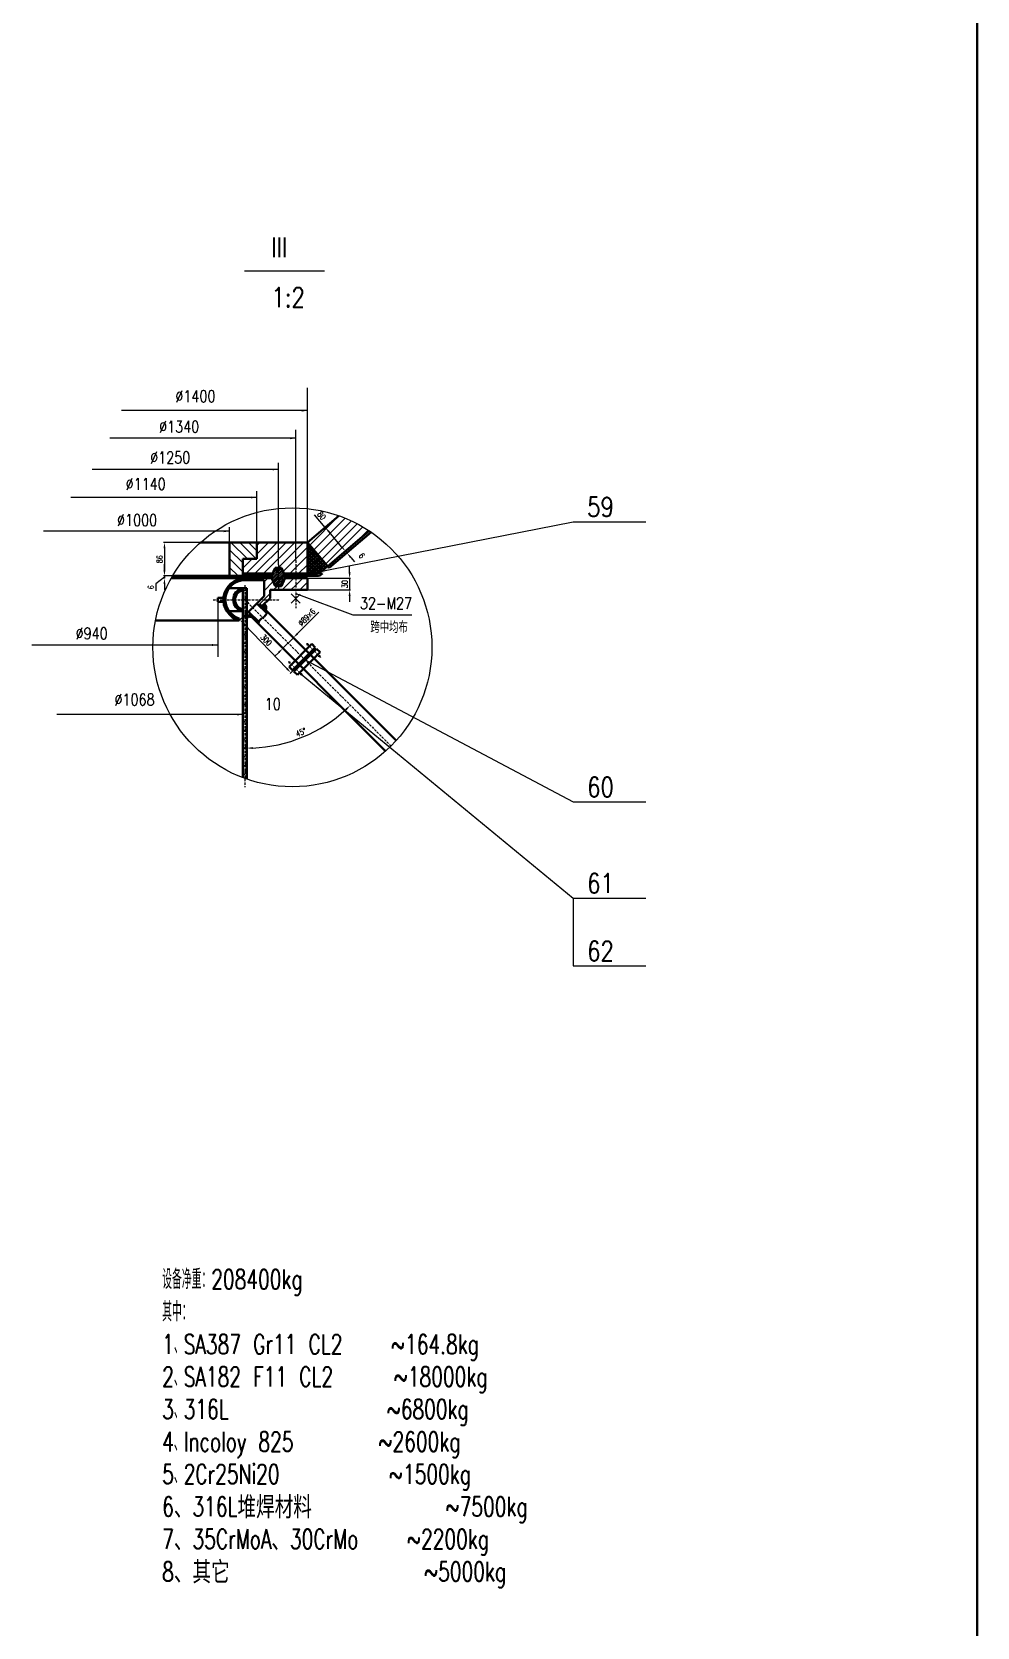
# Model space of a CAD drawing. Header units: millimetres. Extents: x -5045 to 12730, y -27160 to 3914.
# Drawn here: x 7879 to 12730, y -18971 to -10783 of the extents above; entities that cross this region are included whole.
import ezdxf

# ---------------------------------------------------------------- set-up
doc = ezdxf.new("R2010")
doc.units = ezdxf.units.MM
doc.linetypes.add('ACAD_ISO10W100', pattern=[18, 12, -3, 0, -3])
doc.layers.add('中心线', color=1, linetype='ACAD_ISO10W100')
doc.layers.add('细实线', color=3, linetype='Continuous')
doc.layers.add('轮廓线', color=6, linetype='Continuous', lineweight=50)
doc.styles.add('100', font='txt.shx', dxfattribs={"width": 0.8, "height": 100, "bigfont": 'gbcbig.shx'})
doc.styles.add('30', font='txt.shx', dxfattribs={"width": 0.8, "height": 30, "bigfont": 'gbcbig.shx'})
doc.styles.get("Standard").update_dxf_attribs({"font": 'txt.shx', "width": 0.8, "height": 60, "bigfont": 'gbcbig.shx'})
doc.styles.add('样式 100', font='txt.shx', dxfattribs={"width": 0.7, "height": 100, "bigfont": 'gbcbig.shx'})
doc.dimstyles.new('副本 (2)ISO-25', dxfattribs={"dimtxt": 2.5, "dimasz": 30, "dimexe": 5, "dimexo": 2, "dimgap": 10, "dimtad": 1, "dimdsep": 46, "dimtxsty": '30', "dimcen": 2.5, "dimadec": 0, "dimazin": 0, "dimtfac": 1, "dimtmove": 0, "dimatfit": 3, "dimfxl": 0, "dimarcsym": 0})
pattern_1 = [(45, (4282.166, -21402.988), (-22.45064, 22.45064), [])]
pattern_2 = [(45, (3626.113, -21373.843), (-22.45064, 22.45064), [])]

# ---------------------------------------------------------------- blocks, each defined once
blk = doc.blocks.new('*D110')
at = {"layer": 'Defpoints', "color": 0}
for p in [(9293.6, -13587.9), (9293.5, -13647.9), (9509.3, -13647.9)]:
    blk.add_point(p, dxfattribs=at)
at = {"layer": '细实线', "color": 0, "lineweight": -2}
for p, q in [((9295.6, -13587.9), (9514.3, -13587.9)), ((9509.3, -13557.9), (9509.3, -13527.9)), ((9509.3, -13587.9), (9509.3, -13647.9)), ((9295.5, -13647.9), (9514.3, -13647.9)), ((9509.3, -13677.9), (9509.3, -13707.9))]:
    blk.add_line(p, q, dxfattribs=at)
at = {"layer": '细实线', "color": 0}
for points in [[(9504.3, -13557.9), (9514.3, -13557.9), (9509.3, -13587.9)], [(9504.3, -13677.9), (9514.3, -13677.9), (9509.3, -13647.9)]]:
    blk.add_solid(points, dxfattribs=at)
at = {"layer": '细实线', "color": 0, "insert": (9484.3, -13617.9), "char_height": 30, "attachment_point": 5, "rotation": 90, "style": '30'}
blk.add_mtext('30', dxfattribs=at)
blk = doc.blocks.new('*D111')
at = {"layer": 'Defpoints', "color": 0}
for p in [(9407.3, -13307.2), (9487.8, -13448.8), (9511, -13429.1)]:
    blk.add_point(p, dxfattribs=at)
at = {"layer": '细实线', "color": 0, "lineweight": -2}
for p, q in [((9384.2, -13326.9), (9328.5, -13261.4)), ((9405.8, -13308.5), (9380.3, -13330.1)), ((9468.4, -13426), (9403.6, -13349.8)), ((9509.5, -13430.4), (9484, -13452.1))]:
    blk.add_line(p, q, dxfattribs=at)
at = {"layer": '细实线', "color": 0}
for points in [[(9407.4, -13346.5), (9399.8, -13353), (9384.2, -13326.9)], [(9472.2, -13422.7), (9464.6, -13429.2), (9487.8, -13448.8)]]:
    blk.add_solid(points, dxfattribs=at)
at = {"layer": '细实线', "color": 0, "insert": (9365.6, -13266.5), "char_height": 30, "attachment_point": 5, "rotation": 310.36464, "style": '30'}
blk.add_mtext('80', dxfattribs=at)
blk = doc.blocks.new('*D112')
at = {"layer": 'Defpoints', "color": 0}
for p in [(9495.6, -13457.9), (9495.6, -13457.9), (9511, -13429.1)]:
    blk.add_point(p, dxfattribs=at)
at = {"layer": '细实线', "color": 0, "lineweight": -2}
for p, q in [((9468.4, -13426), (9448.9, -13403.1)), ((9509.5, -13430.4), (9484, -13452.1)), ((9487.8, -13448.8), (9495.6, -13457.9)), ((9494, -13459.2), (9491.7, -13461.2)), ((9515, -13480.8), (9534.4, -13503.7))]:
    blk.add_line(p, q, dxfattribs=at)
at = {"layer": '细实线', "color": 0}
for points in [[(9472.2, -13422.7), (9464.6, -13429.2), (9487.8, -13448.8)], [(9518.8, -13477.6), (9511.2, -13484), (9495.6, -13457.9)]]:
    blk.add_solid(points, dxfattribs=at)
at = {"layer": '细实线', "color": 0, "insert": (9572.1, -13471.6), "char_height": 30, "attachment_point": 5, "rotation": 310.36464, "style": '30'}
blk.add_mtext('6', dxfattribs=at)
blk = doc.blocks.new('*D113')
at = {"layer": 'Defpoints', "color": 0}
for p in [(8999.1, -13751), (9208.1, -14072.9), (9260.6, -14022.3)]:
    blk.add_point(p, dxfattribs=at)
at = {"layer": '细实线', "color": 0, "lineweight": -2}
for p, q in [((8997.7, -13752.4), (8943, -13805.1)), ((8967.4, -13823.2), (9187.2, -14051.3)), ((9259.1, -14023.7), (9204.5, -14076.4))]:
    blk.add_line(p, q, dxfattribs=at)
at = {"layer": '细实线', "color": 0}
for points in [[(8971, -13819.7), (8963.8, -13826.7), (8946.6, -13801.6)], [(9190.8, -14047.8), (9183.6, -14054.8), (9208.1, -14072.9)]]:
    blk.add_solid(points, dxfattribs=at)
at = {"layer": '细实线', "color": 0, "insert": (9081.1, -13905.1), "char_height": 30, "attachment_point": 5, "rotation": 313.94457, "style": '30'}
blk.add_mtext('300', dxfattribs=at)
blk = doc.blocks.new('*D114')
at = {"layer": 'Defpoints', "color": 0}
for p in [(9220.9, -13892.9), (9220.9, -13892.9), (9166.6, -13947.3)]:
    blk.add_point(p, dxfattribs=at)
at = {"layer": '细实线', "color": 0, "lineweight": -2}
for p, q in [((9242.1, -13871.7), (9352.1, -13761.8)), ((9166.6, -13947.3), (9220.9, -13892.9)), ((9219.5, -13891.5), (9217.4, -13889.4)), ((9145.4, -13968.5), (9124.2, -13989.7)), ((9165.2, -13945.8), (9163.1, -13943.7))]:
    blk.add_line(p, q, dxfattribs=at)
at = {"layer": '细实线', "color": 0}
for points in [[(9238.6, -13868.2), (9245.7, -13875.3), (9220.9, -13892.9)], [(9141.9, -13964.9), (9148.9, -13972), (9166.6, -13947.3)]]:
    blk.add_solid(points, dxfattribs=at)
at = {"layer": '细实线', "color": 0, "insert": (9289.4, -13787.9), "char_height": 30, "attachment_point": 5, "rotation": 45, "style": '30'}
blk.add_mtext('%%C89×6', dxfattribs=at)
blk = doc.blocks.new('*D115')
at = {"layer": 'Defpoints', "color": 0}
for p in [(8771.9, -13403.9), (8559, -13575.9), (8771.9, -13575.9)]:
    blk.add_point(p, dxfattribs=at)
at = {"layer": '细实线', "color": 0, "lineweight": -2}
for p, q in [((8769.9, -13403.9), (8554, -13403.9)), ((8559, -13433.9), (8559, -13545.9)), ((8769.9, -13575.9), (8554, -13575.9))]:
    blk.add_line(p, q, dxfattribs=at)
at = {"layer": '细实线', "color": 0}
for points in [[(8554, -13433.9), (8564, -13433.9), (8559, -13403.9)], [(8554, -13545.9), (8564, -13545.9), (8559, -13575.9)]]:
    blk.add_solid(points, dxfattribs=at)
at = {"layer": '细实线', "color": 0, "insert": (8534, -13489.9), "char_height": 30, "attachment_point": 5, "rotation": 90, "style": '30'}
blk.add_mtext('86', dxfattribs=at)
blk = doc.blocks.new('*D116')
at = {"layer": 'Defpoints', "color": 0}
for p in [(8559, -13587.9), (8560.3, -13587.9), (8771.9, -13575.9)]:
    blk.add_point(p, dxfattribs=at)
at = {"layer": '细实线', "color": 0, "lineweight": -2}
for p, q in [((8559, -13581.9), (8514.3, -13615.7)), ((8769.9, -13575.9), (8554, -13575.9)), ((8558.3, -13587.9), (8554, -13587.9)), ((8559, -13545.9), (8559, -13515.9)), ((8559, -13575.9), (8559, -13587.9)), ((8559, -13575.9), (8559, -13587.9)), ((8514.3, -13615.7), (8514.3, -13651.7)), ((8559, -13617.9), (8559, -13647.9))]:
    blk.add_line(p, q, dxfattribs=at)
at = {"layer": '细实线', "color": 0}
for points in [[(8554, -13545.9), (8564, -13545.9), (8559, -13575.9)], [(8554, -13617.9), (8564, -13617.9), (8559, -13587.9)]]:
    blk.add_solid(points, dxfattribs=at)
at = {"layer": '细实线', "color": 0, "insert": (8489.3, -13633.7), "char_height": 30, "attachment_point": 5, "rotation": 90, "style": '30'}
blk.add_mtext('6', dxfattribs=at)
blk = doc.blocks.new('*D117')
at = {"layer": 'Defpoints', "color": 0}
for p in [(8981.6, -13637.9), (8971.6, -13697.9), (9176.1, -14434.1), (9721.9, -14448.3), (8981.6, -14618.6)]:
    blk.add_point(p, dxfattribs=at)
at = {"layer": '细实线', "color": 0, "lineweight": -2}
blk.add_arc((8981.6, -13707.9), 751.8, 272.28639, 312.71361, dxfattribs=at)
at = {"layer": '细实线', "color": 0}
for points in [[(9488.1, -14256.7), (9495, -14263.9), (9513.2, -14239.5)], [(9011.7, -14464.1), (9011.5, -14454.1), (8981.6, -14459.7)]]:
    blk.add_solid(points, dxfattribs=at)
at = {"layer": '细实线', "color": 0, "insert": (9259.4, -14378.6), "char_height": 30, "attachment_point": 5, "rotation": 22.5, "style": '30'}
blk.add_mtext('45°', dxfattribs=at)

msp = doc.modelspace()

# ---------------------------------------------------------------- hatches: boundary and pattern name
at = {"layer": '细实线'}
h = msp.add_hatch(dxfattribs=at)
h.set_pattern_fill('ANSI31', scale=10, style=0)
h.set_pattern_definition(pattern_1)
h.paths.add_polyline_path([(9293.557, -13403.903), (9033.557, -13403.903), (9033.557, -13487.903), (8960.658, -13487.903), (8960.658, -13563.903), (9113.157, -13563.903), (9126.847, -13533.502), (9143.557, -13533.502), (9160.268, -13533.502), (9173.958, -13563.903), (9293.557, -13563.903)])
h.paths.add_polyline_path([(9610.28, -13344.7, 0.06100878), (9454.456, -13267.139), (9293.557, -13403.903), (9397.191, -13525.825)])
h = msp.add_hatch(color=7, dxfattribs=at)
h.paths.add_polyline_path([(9620.607, -13351.65, 0.00434721), (9610.28, -13344.7), (9397.191, -13525.825), (9404.953, -13534.957)])
h.paths.add_polyline_path([(9293.557, -13563.903), (9233.557, -13563.903), (9233.557, -13575.903), (9293.557, -13575.903)])
h.paths.add_polyline_path([(9233.557, -13563.903), (9173.958, -13563.903), (9177.441, -13571.637), (9177.441, -13575.903), (9233.557, -13575.903)])
h = msp.add_hatch(dxfattribs=at)
h.set_pattern_fill('ANSI31', scale=10, angle=90, style=0)
h.set_pattern_definition([(135, (4282.166, -21402.988), (-22.45064, -22.45064), [])])
h.paths.add_polyline_path([(9033.557, -13403.903), (8893.557, -13403.903), (8893.557, -13575.903), (8960.658, -13575.903), (8960.658, -13487.903), (9033.557, -13487.903)])
h = msp.add_hatch(dxfattribs=at)
h.set_pattern_fill('ANSI31', scale=10, style=0)
h.set_pattern_definition(pattern_1)
h.paths.add_polyline_path([(8871.557, -13697.903), (8861.557, -13697.903, 0.33892442), (8942.885, -13804.101), (8942.885, -13793.705, -0.33138803)])
h.paths.add_polyline_path([(8971.557, -13597.903), (9069.968, -13597.903), (9069.968, -13680.145), (9052.21, -13697.903), (9092.85, -13697.903), (9101.49, -13689.263), (9101.49, -13647.903), (9233.557, -13647.903), (9233.557, -13587.903), (9177.441, -13587.903), (9177.441, -13589.637), (9160.268, -13627.772), (9143.557, -13627.772), (9126.847, -13627.772), (9109.674, -13589.637), (9109.674, -13587.903), (8971.557, -13587.903, 0.41421356), (8861.557, -13697.903), (8871.557, -13697.903, -0.41421356)])
msp.add_hatch(color=7, dxfattribs=at).paths.add_polyline_path([(9113.157, -13563.903), (8960.658, -13563.903), (8960.658, -13575.903), (9109.674, -13575.903), (9109.674, -13571.637)])
h = msp.add_hatch(dxfattribs=at)
h.set_pattern_fill('ANSI31', scale=2, style=0)
h.set_pattern_definition([(45, (9655.9735, -13589.637), (-4.49013, 4.49013), [])])
h.paths.add_polyline_path([(9160.268, -13533.502), (9143.557, -13533.502), (9143.557, -13571.637), (9177.441, -13571.637)])
h.paths.add_polyline_path([(9143.557, -13533.502), (9126.847, -13533.502), (9109.674, -13571.637), (9143.557, -13571.637)])
h.paths.add_polyline_path([(9143.557, -13571.637), (9109.674, -13571.637), (9109.674, -13589.637), (9143.557, -13589.637)])
h.paths.add_polyline_path([(9177.441, -13571.637), (9143.557, -13571.637), (9143.557, -13589.637), (9177.441, -13589.637)])
h.paths.add_polyline_path([(9177.441, -13589.637), (9143.557, -13589.637), (9143.557, -13627.772), (9160.268, -13627.772)])
h.paths.add_polyline_path([(9143.557, -13589.637), (9109.674, -13589.637), (9126.847, -13627.772), (9143.557, -13627.772)])
h = msp.add_hatch(dxfattribs=at)
h.set_pattern_fill('ANSI31', scale=10, style=0)
h.set_pattern_definition(pattern_1)
h.paths.add_polyline_path([(9293.49, -13647.903), (9293.557, -13587.903), (9233.557, -13587.903), (9233.557, -13647.903)])
h = msp.add_hatch(dxfattribs=at)
h.set_pattern_fill('ANSI31', scale=5, style=0)
h.set_pattern_definition([(45, (4282.166, -21402.988), (-11.22532, 11.22532), [])])
h.paths.add_polyline_path([(8961.557, -13648.914), (8961.557, -13638.743, 0.36597738), (8911.557, -13697.903), (8921.557, -13697.903, -0.35639396)])
h.paths.add_polyline_path([(8921.557, -13697.903), (8911.557, -13697.903, 0.36597738), (8961.557, -13757.064), (8961.557, -13746.893, -0.35639396)])
h = msp.add_hatch(dxfattribs=at)
h.set_pattern_fill('ANSI31', scale=10, style=0)
h.set_pattern_definition(pattern_2)
h.paths.add_polyline_path([(8971.557, -13637.903), (8961.557, -13637.903), (8961.557, -13697.903), (8971.557, -13697.903)])
h.paths.add_polyline_path([(8981.557, -13637.903), (8971.557, -13637.903), (8971.557, -13697.903), (8981.557, -13697.903)])
h = msp.add_hatch(dxfattribs=at)
h.set_pattern_fill('ANSI31', scale=10, style=0)
h.set_pattern_definition(pattern_2)
h.paths.add_polyline_path([(8971.557, -13697.903), (8961.557, -13697.903), (8961.557, -14071.666), (8971.557, -14071.666)])
h.paths.add_polyline_path([(8981.557, -13707.903), (8971.557, -13697.903), (8971.557, -14071.666), (8981.557, -14071.666)])
h = msp.add_hatch(color=7, dxfattribs=at)
h.paths.add_polyline_path([(9059.357, -13731.396), (9078.524, -13750.563, 0.32236587), (9071.718, -13719.035)])
h.paths.add_polyline_path([(8981.557, -13768.555), (8981.557, -13793.799), (8988.832, -13782.013, -0.22073289)])
h.paths.add_polyline_path([(9004.356, -13785.008), (8999.768, -13780.42), (8994.557, -13784.876, 0.13737764)])
h = msp.add_hatch(dxfattribs=at)
h.set_pattern_fill('ANSI31', scale=2, angle=15, style=0)
h.set_pattern_definition([(60, (4282.1664, -21402.9883), (-5.4992613, 3.175), [])])
edge = h.paths.add_edge_path()
edge.add_line((9049.545, -13721.584), (9043.875, -13727.254))
edge.add_line((9043.875, -13727.254), (9083.671, -13767.05))
edge.add_spline(control_points=[(9083.671, -13767.05), (9084.78, -13764.369), (9085.778, -13761.592), (9086.776, -13758.815)], knot_values=[0, 0, 0, 0, 8.53477195, 8.53477195, 8.53477195, 8.53477195], degree=3, periodic=0)
edge.add_line((9086.776, -13758.815), (9049.545, -13721.584))
edge = h.paths.add_edge_path()
edge.add_line((9000.908, -13770.221), (8995.238, -13775.891))
edge.add_line((8995.238, -13775.891), (9039.519, -13820.171))
edge.add_spline(control_points=[(9039.519, -13820.171), (9040.482, -13817.404), (9041.444, -13814.636), (9042.689, -13812.001)], knot_values=[70.28953192, 70.28953192, 70.28953192, 70.28953192, 79.05297108, 79.05297108, 79.05297108, 79.05297108], degree=3, periodic=0)
edge.add_line((9042.689, -13812.001), (9000.908, -13770.221))
h = msp.add_hatch(dxfattribs=at)
h.set_pattern_fill('ANSI31', scale=10, style=0)
h.set_pattern_definition(pattern_1)
h.paths.add_polyline_path([(9092.85, -13697.903), (9052.21, -13697.903), (9033.367, -13716.746), (9043.875, -13727.254), (9049.545, -13721.584), (9059.357, -13731.396)])
h = msp.add_hatch(dxfattribs=at)
h.set_pattern_fill('ANSI31', scale=10, style=0)
h.set_pattern_definition(pattern_1)
h.paths.add_polyline_path([(8990.4, -13759.713), (8981.557, -13768.555, 0.31568496), (8994.557, -13784.876), (8999.768, -13780.42), (8995.238, -13775.891), (9000.908, -13770.221)])
h = msp.add_hatch(dxfattribs=at)
h.set_pattern_fill('ANSI31', scale=10, style=0)
h.set_pattern_definition(pattern_2)
h.paths.add_polyline_path([(8971.557, -14071.666), (8961.557, -14071.666), (8961.557, -14611.342, 0.00372502), (8971.557, -14615.055)])
h.paths.add_polyline_path([(8981.557, -14071.666), (8971.557, -14071.666), (8971.557, -14615.055, 0.00370499), (8981.557, -14618.599)])
at = {"layer": '轮廓线'}
h = msp.add_hatch(dxfattribs=at)
h.set_pattern_fill('ANSI37', scale=4, style=0)
h.set_pattern_definition([(45, (-896.299, -28988.115), (-8.980256, 8.980256), []), (135, (-896.299, -28988.115), (-8.980256, -8.980256), [])])
h.paths.add_polyline_path([(9293.557, -13403.903), (9293.557, -13563.903), (9333.991, -13563.903, 0.17796797), (9366.374, -13552), (9397.181, -13525.813)])
msp.add_hatch(color=7, dxfattribs=at).paths.add_polyline_path([(9404.953, -13534.957), (9397.181, -13525.813), (9366.374, -13552, -0.17796797), (9333.991, -13563.903), (9293.557, -13563.903), (9293.557, -13575.903), (9338.402, -13575.903, 0.17796797), (9370.785, -13564)])

# ---------------------------------------------------------------- linework, layer by layer
at = {"layer": '中心线', "color": 7}
for p, q in [((9233.557, -13497.214), (9233.557, -13741.693)), ((9143.557, -13519.447), (9143.557, -13643.998)), ((8971.557, -13622.508), (8971.557, -14659.895)), ((8808.293, -13697.903), (9150.049, -13697.903)), ((8971.557, -13697.903), (9721.949, -14448.294)), ((9288.391, -13921.914), (9360.45, -13993.973)), ((9195.568, -14014.737), (9267.627, -14086.795))]:
    msp.add_line(p, q, dxfattribs=at)
at = {"layer": '细实线', "color": 7}
for p, q in [((8969.207, -12009.111), (9381.041, -12009.111)), ((9293.557, -13404.636), (9293.557, -12609.971)), ((9233.557, -13497.214), (9233.557, -12825.387)), ((9143.557, -13519.447), (9143.557, -12995.15)), ((9033.557, -13403.903), (9033.557, -13140.068)), ((8893.557, -13403.903), (8893.557, -13325.23)), ((9148.318, -13594.398), (10656.296, -13297.369)), ((10656.296, -13297.369), (11029.785, -13297.369)), ((9208.994, -13667.576), (9256.348, -13714.909)), ((9208.994, -13716.163), (9256.348, -13668.83)), ((9233.557, -13665.542), (9526.11, -13775.378)), ((8833.557, -13707.903), (8833.557, -13991.232)), ((9526.11, -13775.378), (9828.049, -13775.378)), ((9288.091, -13927.34), (9299.25, -13927.342)), ((9293.817, -13921.614), (9293.819, -13932.773)), ((9348.475, -13987.576), (9359.634, -13987.579)), ((9354.201, -13981.85), (9354.203, -13993.009)), ((9195.268, -14020.163), (9206.427, -14020.165)), ((9200.994, -14014.437), (9200.996, -14025.595)), ((9255.504, -14080.547), (9266.663, -14080.549)), ((9261.23, -14074.821), (9261.233, -14085.98)), ((9261.379, -14080.548), (10656.296, -15229.363)), ((9278.248, -14004.594), (10656.296, -14735.617)), ((10656.296, -14735.617), (11029.785, -14735.617)), ((10656.296, -15229.363), (10656.296, -15577.42)), ((10656.296, -15229.363), (11029.785, -15229.363)), ((10656.296, -15577.42), (11029.785, -15577.42))]:
    msp.add_line(p, q, dxfattribs=at)
msp.add_circle((9215.725, -13942.07), 715.909, dxfattribs=at)
at = {"layer": '轮廓线', "color": 7}
for p, q in [((12730.023, 3913.693), (12730.023, -27159.717)), ((9454.456, -13267.139), (9293.557, -13403.903)), ((9397.191, -13525.825), (9610.28, -13344.7)), ((9293.557, -13403.903), (8743.6, -13403.903)), ((8893.557, -13403.903), (8893.557, -13575.903)), ((9033.557, -13403.903), (9033.557, -13487.903)), ((9293.557, -13403.903), (9404.953, -13534.957)), ((9293.557, -13403.903), (9293.557, -13575.903)), ((9404.953, -13534.957), (9620.607, -13351.65)), ((8960.658, -13487.903), (8960.658, -13575.903)), ((9033.557, -13487.903), (8960.658, -13487.903)), ((8593.558, -13587.903), (9109.674, -13587.903)), ((8600.544, -13575.903), (9109.674, -13575.903)), ((8960.658, -13563.903), (9113.157, -13563.903)), ((9126.847, -13533.502), (9109.674, -13571.637)), ((9109.674, -13571.637), (9109.674, -13589.637)), ((9126.847, -13627.772), (9109.674, -13589.637)), ((9143.557, -13533.502), (9126.847, -13533.502)), ((9143.557, -13533.502), (9160.268, -13533.502)), ((9160.268, -13533.502), (9177.441, -13571.637)), ((9160.268, -13627.772), (9177.441, -13589.637)), ((9173.958, -13563.903), (9333.991, -13563.903)), ((9177.441, -13571.637), (9177.441, -13589.637)), ((9177.441, -13575.903), (9338.402, -13575.903)), ((9177.441, -13587.903), (9293.557, -13587.903)), ((9293.557, -13587.903), (9293.49, -13647.903)), ((8981.557, -13637.903), (8891.557, -13637.903)), ((8961.557, -13637.903), (8961.557, -14611.342)), ((8971.557, -13597.903), (9069.968, -13597.903)), ((8981.557, -13637.903), (8981.557, -14618.599)), ((9069.968, -13680.145), (9069.968, -13597.903)), ((9101.49, -13647.903), (9101.49, -13689.263)), ((9293.49, -13647.903), (9101.49, -13647.903)), ((9143.557, -13627.772), (9126.847, -13627.772)), ((9143.557, -13627.772), (9160.268, -13627.772)), ((8833.557, -13687.903), (8862.013, -13687.903)), ((8833.557, -13707.903), (8833.557, -13687.903)), ((8833.557, -13707.903), (8862.013, -13707.903)), ((9069.968, -13680.145), (8981.557, -13768.555)), ((9033.367, -13716.746), (9083.671, -13767.05)), ((9043.875, -13727.254), (9049.545, -13721.584)), ((9049.545, -13721.584), (9746.676, -14418.715)), ((9101.49, -13689.263), (9059.357, -13731.396)), ((8942.885, -13804.101), (8513.236, -13804.101)), ((8961.557, -13757.087), (8891.694, -13757.087)), ((8942.885, -13804.101), (8942.885, -13793.705)), ((8988.832, -13782.013), (8981.557, -13793.799)), ((8990.4, -13759.713), (9042.689, -13812.001)), ((8999.768, -13780.42), (8994.557, -13784.876)), ((8995.238, -13775.891), (9000.908, -13770.221)), ((8995.238, -13775.891), (9692.37, -14473.022)), ((9315.371, -13925.045), (9198.699, -14041.717)), ((9216.377, -14059.395), (9333.049, -13942.722)), ((9223.448, -14066.466), (9340.12, -13949.793)), ((9357.798, -13967.471), (9241.125, -14084.144)), ((9313.604, -13969.239), (9278.248, -14004.594)), ((9313.604, -13969.239), (9278.248, -14004.594)), ((9310.068, -13965.703), (9313.604, -13969.239)), ((9317.139, -13972.774), (9313.604, -13969.239)), ((9315.371, -13925.045), (9333.049, -13942.722)), ((9357.798, -13967.471), (9340.12, -13949.793)), ((9198.699, -14041.717), (9216.377, -14059.395)), ((9241.125, -14084.144), (9223.448, -14066.466)), ((9239.357, -14036.414), (9242.893, -14039.95)), ((9242.893, -14039.95), (9278.248, -14004.594)), ((9242.893, -14039.95), (9278.248, -14004.594)), ((9246.429, -14043.485), (9242.893, -14039.95))]:
    msp.add_line(p, q, dxfattribs=at)
for centre, radius, start, end in [((8971.557, -13697.903), 110, 90, 254.891098), ((9333.991, -13513.903), 50, 270, 310.3646441), ((9338.402, -13525.903), 50, 270, 310.3646441), ((8971.557, -13697.903), 100, 90, 253.3383136), ((8971.557, -13697.903), 60, 99.5940682, 260.4059318), ((8971.557, -13697.903), 50, 101.536959, 258.463041), ((9053.211, -13739.528), 27.613, 336.4458762, 47.9160756), ((8999.694, -13767.447), 18.17, 183.4984771, 284.8677511)]:
    msp.add_arc(centre, radius, start, end, dxfattribs=at)
msp.add_spline([(9086.776, -13758.815), (9076.685, -13779.197), (9056.674, -13794.788), (9042.689, -13812.001), (9039.519, -13820.171)], degree=3, dxfattribs=at)

# ---------------------------------------------------------------- texts
at = {"layer": '细实线', "color": 7, "style": '100', "width": 0.8}
for s, p in [('III', (9106.109, -11939.345)), ('1:2', (9107.526, -12195.333)), ('60', (10728.499, -14709.449)), ('61', (10728.499, -15203.195)), ('62', (10728.499, -15551.252))]:
    msp.add_text(s, height=100, dxfattribs=at).set_placement(p)
at = {"layer": '细实线', "color": 7, "width": 0.8}
for s, p in [('%%C1400', (8615.091, -12683.12)), ('%%C1340', (8531.699, -12839.625)), ('%%C1250', (8485.748, -12997.832)), ('%%C1140', (8359.81, -13133.924)), ('%%C1000', (8315.561, -13319.348)), ('跨中均布', (9615.928, -13868.977)), ('%%C940', (8102.866, -13901.004)), ('%%C1068', (8302.729, -14240.328)), ('10', (9073.604, -14263.36))]:
    msp.add_text(s, height=60, dxfattribs=at).set_placement(p)
at = {"layer": '细实线', "color": 7, "style": '100', "width": 0.8}
msp.add_text('59', height=100, rotation=360, dxfattribs=at).set_placement((10728.499, -13271.201))
at = {"layer": '细实线', "color": 7, "width": 0.8}
msp.add_text('32-M27', height=60, rotation=360, dxfattribs=at).set_placement((9562.419, -13745.77))
at = {"layer": '细实线', "color": 7, "insert": (8547.236, -17135.855), "char_height": 100, "width": 5637.38953, "attachment_point": 1, "style": '样式 100'}
msp.add_mtext('设备净重：{\\Ftxt.shx|c0;208400kg\\P}其中：{\\Ftxt.shx|c0;\\P1}、{\\Ftxt.shx|c0;SA387 Gr11 CL2    ~164.8kg\\P2}、{\\Ftxt.shx|c0;SA182 F11 CL2     ~18000kg\\P3}、{\\Ftxt.shx|c0;316L             ~6800kg\\P4}、{\\Ftxt.shx|c0;Incoloy 825       ~2600kg\\P5}、{\\Ftxt.shx|c0;2Cr25Ni20         ~1500kg\\P6\\fSystem|b0|i0|c134|p32;、\\Ftxt.shx|c0;316L\\fSystem|b0|i0|c134|p32;堆焊材料\\Ftxt.shx|c0;           ~7500kg\\P7\\fSystem|b0|i0|c134|p32;、\\Ftxt.shx|c0;35CrMoA\\fSystem|b0|i0|c134|p32;、\\Ftxt.shx|c0;30CrMo    ~2200kg\\P8\\fSystem|b0|i0|c134|p32;、其它\\Ftxt.shx|c0;                ~5000kg}', dxfattribs=at)

# ---------------------------------------------------------------- dimensions: what is measured, and where the dimension line sits
at = {"layer": '细实线', "color": 7}
for base, p1, p2, angle, text, picture, middle in [((9487.791, -13448.816), (9407.35, -13307.179), (9510.984, -13429.101), 310.3646441, '80', '*D111', (9346.593, -13282.701)), ((9208.052, -14072.89), (8999.113, -13751), (9260.571, -14022.272), 313.9445675, '300', '*D113', (9063.071, -13922.467))]:
    dim = msp.add_linear_dim(base=base, p1=p1, p2=p2, angle=angle, text=text, dimstyle='副本 (2)ISO-25', dxfattribs=at)
    dim.commit()
    dim.dimension.update_dxf_attribs({"geometry": picture, "text_midpoint": middle, "dimtype": 161})
for base, p1, p2, text, picture, middle in [((8559.039, -13575.903), (8771.869, -13403.903), (8771.869, -13575.903), '86', '*D115', (8534.039, -13489.903)), ((9509.286, -13647.903), (9293.557, -13587.903), (9293.49, -13647.903), '30', '*D110', (9484.286, -13617.903))]:
    dim = msp.add_linear_dim(base=base, p1=p1, p2=p2, angle=90, text=text, dimstyle='副本 (2)ISO-25', dxfattribs=at)
    dim.commit()
    dim.dimension.update_dxf_attribs({"geometry": picture, "text_midpoint": middle})
for base, p1, p2, angle, picture, middle in [((9495.552, -13457.947), (9510.984, -13429.101), (9495.552, -13457.947), 130.3646441, '*D112', (9553.009, -13487.761)), ((8559.039, -13587.903), (8771.869, -13575.903), (8560.322, -13587.903), 90, '*D116', (8514.264, -13625.715))]:
    dim = msp.add_linear_dim(base=base, p1=p1, p2=p2, angle=angle, text='6', dimstyle='副本 (2)ISO-25', override={"dimtmove": 1}, dxfattribs=at)
    dim.commit()
    dim.dimension.update_dxf_attribs({"geometry": picture, "text_midpoint": middle, "dimtype": 160})
dim = msp.add_angular_dim_2l(base=(9176.146, -14434.119), line1=((8971.557, -13697.903), (9721.949, -14448.294)), line2=((8981.557, -13637.903), (8981.557, -14618.599)), dimstyle='副本 (2)ISO-25', dxfattribs=at)
dim.commit()
dim.dimension.update_dxf_attribs({"geometry": '*D117', "text_midpoint": (9259.388, -14378.646)})
dim = msp.add_aligned_dim(p1=(9166.603, -13947.255), p2=(9220.91, -13892.949), distance=0, text='%%C89×6', dimstyle='副本 (2)ISO-25', dxfattribs=at)
dim.commit()
dim.dimension.update_dxf_attribs({"geometry": '*D114', "text_midpoint": (9289.434, -13787.899)})

# ---------------------------------------------------------------- leaders
for points in [[(9293.557, -12727.192), (8338.608, -12727.192)], [(9233.557, -12869.07), (8278.608, -12869.07)], [(9143.557, -13029.074), (8188.608, -13029.074)], [(9033.557, -13172.713), (8078.608, -13172.713)], [(8893.557, -13346.384), (7938.608, -13346.384)], [(8833.557, -13930.297), (7878.608, -13930.297)], [(8961.557, -14287.249), (8006.608, -14287.249)]]:
    msp.add_leader(points, dimstyle='副本 (2)ISO-25', override={"dimgap": 10, "dimtad": 0}, dxfattribs=at)

doc.saveas('drawing.dxf')
